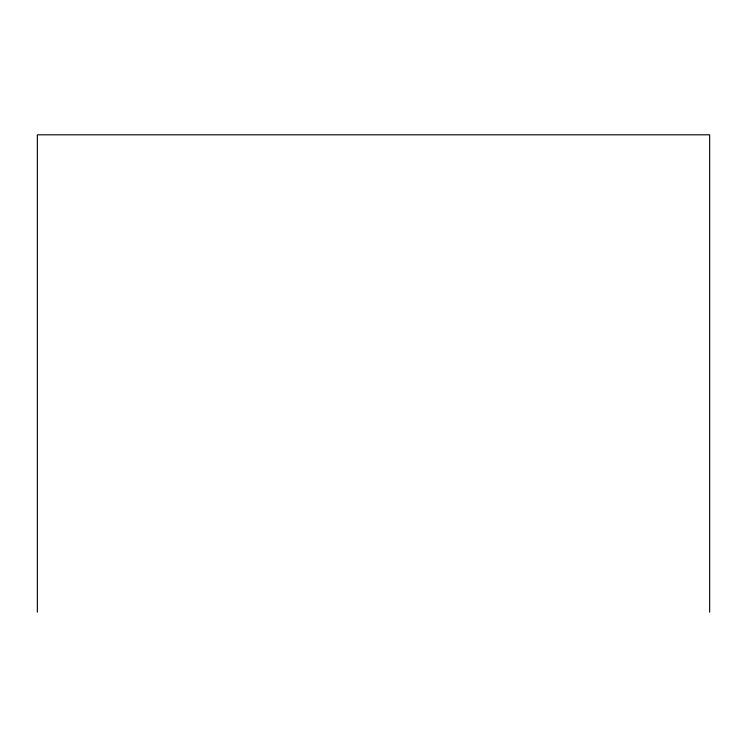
<?xml version="1.0" encoding="UTF-8"?>
<svg xmlns="http://www.w3.org/2000/svg" width="747" height="747" viewBox="0 0 747 747"><rect width="100%" height="100%" fill="white"/><g stroke="black" fill="none" stroke-linecap="round" stroke-linejoin="round"><path stroke-width="1.12" d="M709.65 612.195L709.65 134.805L37.35 134.805L37.35 612.195"/></g></svg>
